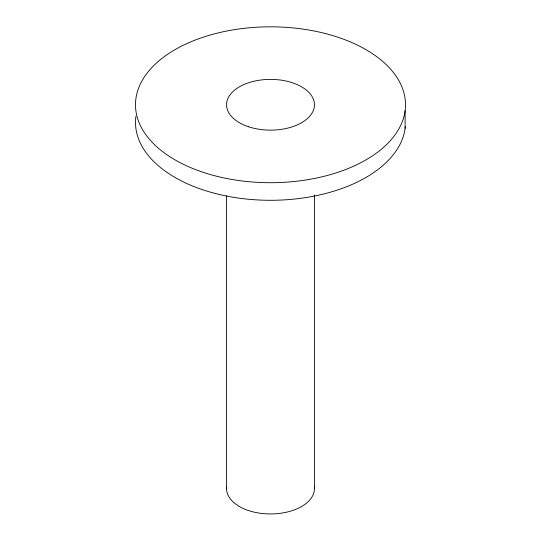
<?xml version="1.0" encoding="UTF-8"?>
<svg xmlns="http://www.w3.org/2000/svg" width="541" height="541" viewBox="0 0 541 541"><rect width="100%" height="100%" fill="white"/><g stroke="black" fill="none" stroke-linecap="round" stroke-linejoin="round"><path stroke-width="0.81" d="M405.108 110.783A135.007 77.945 0 0 1 194.165 169.056A135.007 77.945 0 0 1 212.228 34.455A135.007 77.945 0 0 1 405.108 110.783L405.108 128.366M314.456 194.916L314.456 488.57M226.544 195.761L226.544 488.57M405.29 126.75A135.007 77.945 0 0 1 261.472 200.116A135.007 77.945 0 0 1 135.892 116.322M314.362 486.92A43.956 25.38 0 0 1 270.5 513.95A43.956 25.38 0 0 1 226.638 486.92M248.522 126.743A43.956 25.38 0 0 0 314.456 104.765A43.956 25.38 0 0 0 248.522 82.787A43.956 25.38 0 0 0 248.522 126.743"/></g></svg>
